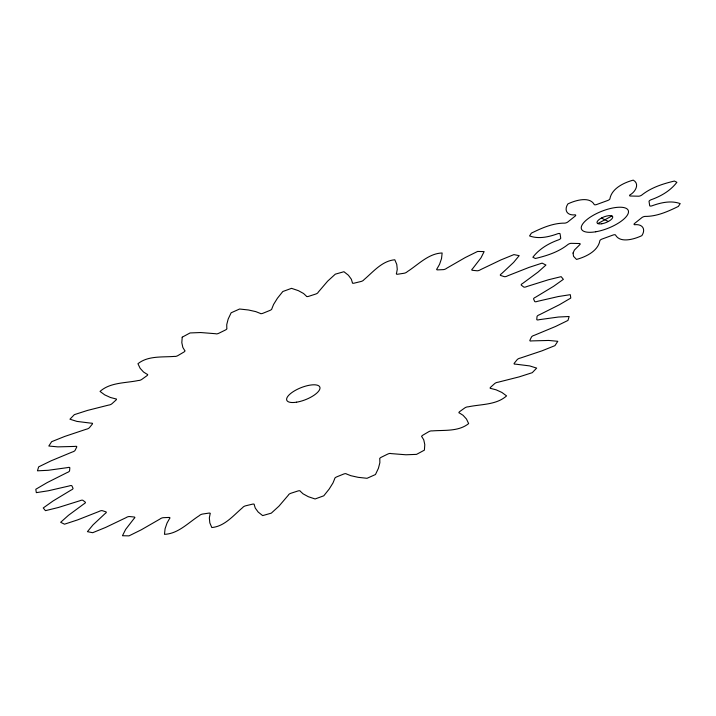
<?xml version="1.0" encoding="UTF-8"?>
<svg xmlns="http://www.w3.org/2000/svg" width="716" height="716" viewBox="0 0 716 716"><rect width="100%" height="100%" fill="white"/><g stroke="black" fill="none" stroke-linecap="round" stroke-linejoin="round"><path stroke-width="1.07" d="M597.797 223.589L611.956 215.964M601.431 218.049L608.323 221.495M573.042 253.052L573.561 256.346L576.505 259.425C585.643 256.955 598.039 251.191 599.874 240.674A2.631 0.949 -21.7 0 1 602.595 238.849L612.529 235.233A2.631 0.949 -21.7 0 1 615.492 234.982C620.289 243.726 635.173 238.867 641.876 235.627C646.118 229.057 642.386 223.786 634.564 224.717A2.631 0.949 -21.7 0 1 634.931 223.177L641.536 217.888A2.631 0.949 -21.7 0 1 644.946 216.411C656.841 216.536 667.876 211.524 678.338 206.432L680.2 203.604C670.91 200.238 660.805 202.61 651.864 205.868A2.631 0.949 -21.7 0 1 649.672 205.501L649.072 201.652A2.631 0.949 -21.7 0 1 650.925 199.809C660.868 196.3 670.4 190.796 676.889 182.303L674.4 181.059C662.783 183.806 651.086 187.574 641.643 195.164A2.631 0.949 -21.7 0 1 638.162 196.193L630.715 196.023A2.631 0.949 -21.7 0 1 629.928 194.904C635.083 192.246 640.176 183.94 633.248 180.128C624.11 182.589 611.724 188.353 609.88 198.878A2.631 0.949 -21.7 0 1 607.159 200.695L597.225 204.311A2.631 0.949 -21.7 0 1 594.262 204.561C589.465 195.817 574.581 200.677 567.878 203.926C563.635 210.486 567.367 215.767 575.19 214.827A2.631 0.949 -21.7 0 1 574.823 216.375L568.218 221.656A2.631 0.949 -21.7 0 1 564.817 223.132C552.913 223.007 541.878 228.028 531.415 233.112L529.554 235.94C538.844 239.305 548.957 236.933 557.889 233.676A2.631 0.949 -21.7 0 1 560.091 234.043L560.691 237.9A2.631 0.949 -21.7 0 1 558.838 239.744C548.895 243.252 539.363 248.756 532.865 257.241L535.362 258.485C546.97 255.746 558.668 251.969 568.119 244.38A2.631 0.949 -21.7 0 1 571.592 243.35L579.038 243.521A2.631 0.949 -21.7 0 1 579.826 244.648L574.411 250.054L573.042 253.052M182.213 337.173L181.819 342.687L182.84 347.421L184.665 350.437A2.631 0.949 -21.7 0 1 183.788 352.12L177.998 355.539A2.631 0.949 -21.7 0 1 174.588 356.389C162.281 357.391 148.105 355.557 137.946 363.719L140.13 368.293L143.558 372.034L147.084 374.253A2.631 0.949 -21.7 0 1 146.887 375.748L141.902 379.328A2.631 0.949 -21.7 0 1 138.403 380.491C125.56 383.212 110.246 382.237 100.043 391.428L104.715 394.874L110.416 397.478L115.509 398.821A2.631 0.949 -21.7 0 1 115.992 400.074L112.009 403.672A2.631 0.949 -21.7 0 1 108.564 405.095L87.495 410.42L74.348 414.645L69.944 419.209L76.925 421.402L91.147 423.183A2.631 0.949 -21.7 0 1 92.301 424.14L89.464 427.622A2.631 0.949 -21.7 0 1 86.206 429.251L64.673 436.456L51.659 441.683L48.813 446.023L57.835 446.874L74.938 446.417A2.631 0.949 -21.7 0 1 76.719 447.044L75.135 450.275A2.631 0.949 -21.7 0 1 72.191 452.047L51.024 460.844L38.646 466.877L37.456 470.815L48.187 470.296L67.51 467.62A2.631 0.949 -21.7 0 1 69.837 467.888L69.577 470.752A2.631 0.949 -21.7 0 1 67.062 472.596L47.068 482.656L35.8 489.261L36.328 492.644L48.33 490.773L69.139 485.976A2.631 0.949 -21.7 0 1 71.931 485.887L73.005 488.267A2.631 0.949 -21.7 0 1 71.009 490.12L52.966 501.039L43.237 507.966L45.448 510.669L58.282 507.519L79.771 500.788A2.631 0.949 -21.7 0 1 82.922 500.341L85.276 502.14A2.631 0.949 -21.7 0 1 83.879 503.93L68.476 515.305L60.663 522.286L64.485 524.193L77.641 519.888L98.987 511.484A2.631 0.949 -21.7 0 1 102.379 510.696L105.932 511.851A2.631 0.949 -21.7 0 1 105.189 513.497L93.008 524.891L87.424 531.657L92.695 532.704L105.682 527.406L126.061 517.65A2.631 0.949 -21.7 0 1 129.551 516.549L134.169 517.015A2.631 0.949 -21.7 0 1 134.107 518.465L125.631 529.428L122.472 535.729L129.005 535.872L141.312 529.786L159.945 519.055A2.631 0.949 -21.7 0 1 163.409 517.677L168.904 517.444A2.631 0.949 -21.7 0 1 169.522 518.635L167.034 523.056L165.074 528.757L164.474 534.333C178.105 533.859 188.353 522.635 199.334 515.636A2.631 0.949 -21.7 0 1 202.637 514.043L208.812 513.112A2.631 0.949 -21.7 0 1 210.092 514.007L209.341 517.954L209.833 522.895L211.811 527.54C224.645 526.412 233.425 515.386 242.724 507.537A2.631 0.949 -21.7 0 1 245.74 505.782L252.345 504.189A2.631 0.949 -21.7 0 1 254.234 504.753L255.272 508.083L258.181 512.056L262.656 515.601L271.301 513.148L278.945 506.176L288.441 495.051A2.631 0.949 -21.7 0 1 291.045 493.217L297.838 491.015A2.631 0.949 -21.7 0 1 300.264 491.221L303.038 493.816L308.265 496.68L315.076 498.971L323.784 495.803L329.181 489.064L333.012 482.906L334.73 478.673A2.631 0.949 -21.7 0 1 336.833 476.82L343.537 474.108A2.631 0.949 -21.7 0 1 346.41 473.947L350.822 475.692L358.161 477.33L367.031 478.297L375.47 474.529L378.424 468.282L379.865 462.724L379.802 459.037A2.631 0.949 -21.7 0 1 381.324 457.229L387.696 454.105A2.631 0.949 -21.7 0 1 390.9 453.586L405.945 454.776L416.542 454.374L424.391 450.149L424.785 444.636L423.774 439.892L421.948 436.876A2.631 0.949 -21.7 0 1 422.825 435.194L428.607 431.784A2.631 0.949 -21.7 0 1 432.025 430.925C444.323 429.931 458.5 431.766 468.658 423.595L466.474 419.03L463.055 415.28L459.52 413.06A2.631 0.949 -21.7 0 1 459.726 411.566L464.702 407.986A2.631 0.949 -21.7 0 1 468.201 406.831C481.045 404.101 496.367 405.077 506.57 395.894L501.898 392.449L496.188 389.844L491.095 388.502A2.631 0.949 -21.7 0 1 490.612 387.249L494.595 383.651A2.631 0.949 -21.7 0 1 498.041 382.228L519.109 376.893L532.265 372.678L536.669 368.105L529.679 365.912L515.457 364.131A2.631 0.949 -21.7 0 1 514.303 363.173L517.14 359.692A2.631 0.949 -21.7 0 1 520.398 358.063L541.931 350.858L554.945 345.64L557.8 341.299L548.769 340.449L531.666 340.905A2.631 0.949 -21.7 0 1 529.894 340.279L531.469 337.039A2.631 0.949 -21.7 0 1 534.413 335.267L555.58 326.469L567.958 320.437L569.148 316.508L558.426 317.027L539.094 319.703A2.631 0.949 -21.7 0 1 536.767 319.425L537.027 316.562A2.631 0.949 -21.7 0 1 539.542 314.718L559.536 304.667L570.804 298.053L570.285 294.679L558.274 296.549L537.465 301.346A2.631 0.949 -21.7 0 1 534.673 301.427L533.599 299.055A2.631 0.949 -21.7 0 1 535.595 297.203L553.647 286.275L563.367 279.347L561.156 276.653L548.322 279.795L526.833 286.534A2.631 0.949 -21.7 0 1 523.682 286.982L521.329 285.174A2.631 0.949 -21.7 0 1 522.725 283.393L538.128 272.017L545.941 265.036L542.119 263.121L528.963 267.426L507.617 275.839A2.631 0.949 -21.7 0 1 504.234 276.627L500.672 275.472A2.631 0.949 -21.7 0 1 501.424 273.816L513.596 262.432L519.19 255.657L513.909 254.61L500.923 259.908L480.543 269.663A2.631 0.949 -21.7 0 1 477.053 270.773L472.435 270.299A2.631 0.949 -21.7 0 1 472.497 268.849L480.973 257.885L484.132 251.593L477.608 251.441L465.293 257.527L446.659 268.267A2.631 0.949 -21.7 0 1 443.195 269.637L437.7 269.878A2.631 0.949 -21.7 0 1 437.082 268.679L439.579 264.267L441.53 258.557L442.139 252.981C428.499 253.455 418.26 264.678 407.27 271.677A2.631 0.949 -21.7 0 1 403.967 273.27L397.792 274.21A2.631 0.949 -21.7 0 1 396.521 273.315L397.264 269.359L396.771 264.428L394.802 259.774C381.959 260.901 373.179 271.937 363.88 279.786A2.631 0.949 -21.7 0 1 360.864 281.531L354.259 283.133A2.631 0.949 -21.7 0 1 352.37 282.569L351.341 279.231L348.423 275.257L343.949 271.722L335.303 274.165L327.66 281.146L318.164 292.262A2.631 0.949 -21.7 0 1 315.559 294.106L308.766 296.299A2.631 0.949 -21.7 0 1 306.341 296.093L303.566 293.506L298.339 290.642L291.537 288.342L282.82 291.519L277.423 298.259L273.601 304.416L271.883 308.641A2.631 0.949 -21.7 0 1 269.771 310.493L263.067 313.214A2.631 0.949 -21.7 0 1 260.194 313.366L255.791 311.621L248.443 309.983L239.574 309.017L231.134 312.794L228.18 319.032L226.748 324.59L226.802 328.286A2.631 0.949 -21.7 0 1 225.28 330.085L218.917 333.217A2.631 0.949 -21.7 0 1 215.704 333.728L200.659 332.537L190.062 332.949L182.213 337.173M296.585 402.186A17.784 6.399 -21.7 0 0 319.9 387.275A17.784 6.399 -21.7 0 0 293.426 391.518A17.784 6.399 -21.7 0 0 296.585 402.186M601.825 223.777A8.386 3.016 -21.7 0 0 612.69 216.715A8.386 3.016 -21.7 0 0 600.115 218.828A8.386 3.016 -21.7 0 0 601.825 223.777M595.721 231.778A25.167 9.057 -21.7 0 0 628.317 210.611A25.167 9.057 -21.7 0 0 590.593 216.93A25.167 9.057 -21.7 0 0 595.721 231.778"/></g></svg>
